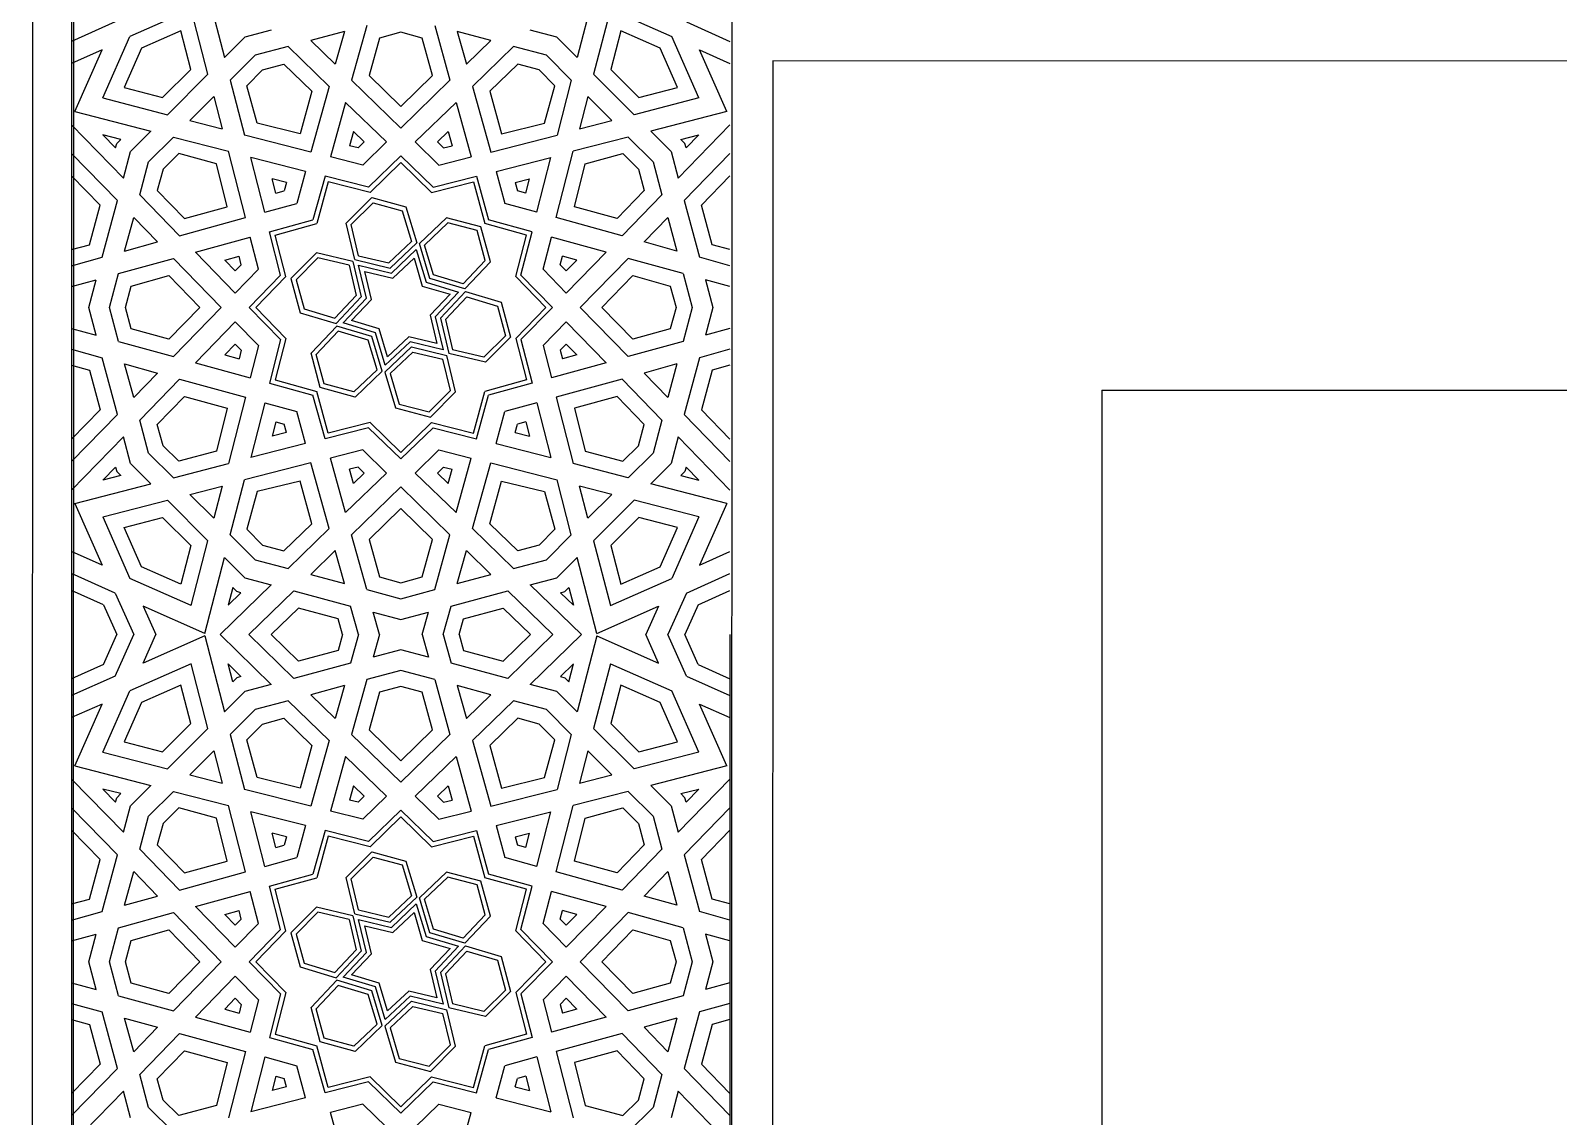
# Model space of a CAD drawing. Header units: inches. Extents: x 13054 to 48691, y 5623 to 20391.
# Drawn here: x 48358.98 to 48377.55, y 18867.21 to 18880.41 of the extents above; entities that cross this region are included whole.
import ezdxf

# ---------------------------------------------------------------- set-up
doc = ezdxf.new("R2010")
doc.units = ezdxf.units.IN
doc.header["$MEASUREMENT"] = 0

msp = doc.modelspace()

# ---------------------------------------------------------------- linework, layer by layer
at = {"transparency": 33554483}
for p, q in [((48359.01, 18889.046), (48358.984, 18793.533)), ((48359.51, 18888.546), (48359.484, 18793.533)), ((48361.102, 18881.008), (48361.341, 18880.084)), ((48365.867, 18881.008), (48365.627, 18880.084)), ((48360.938, 18880.669), (48360.191, 18880.34)), ((48361.141, 18879.884), (48360.938, 18880.669)), ((48366.031, 18880.669), (48365.828, 18879.884)), ((48366.031, 18880.669), (48366.778, 18880.34)), ((48360.013, 18880.517), (48359.484, 18880.281)), ((48360.811, 18880.408), (48360.333, 18880.198)), ((48360.932, 18879.941), (48360.811, 18880.408)), ((48361.91, 18880.417), (48361.588, 18880.331)), ((48362.798, 18880.402), (48362.389, 18880.293)), ((48362.798, 18880.402), (48362.688, 18880.002)), ((48363.072, 18880.476), (48362.887, 18879.808)), ((48363.484, 18880.392), (48363.224, 18880.322)), ((48363.745, 18880.322), (48363.484, 18880.392)), ((48363.897, 18880.476), (48364.082, 18879.808)), ((48364.58, 18880.293), (48364.171, 18880.402)), ((48364.171, 18880.402), (48364.281, 18880.002)), ((48365.381, 18880.331), (48365.058, 18880.417)), ((48366.157, 18880.408), (48366.036, 18879.941)), ((48366.636, 18880.198), (48366.157, 18880.408)), ((48366.956, 18880.517), (48367.484, 18880.281)), ((48359.862, 18879.593), (48360.191, 18880.34)), ((48360.333, 18880.198), (48360.123, 18879.719)), ((48361.588, 18880.331), (48361.341, 18880.084)), ((48362.114, 18880.219), (48361.714, 18880.112)), ((48362.114, 18880.219), (48362.613, 18879.734)), ((48362.389, 18880.293), (48362.688, 18880.002)), ((48363.224, 18880.322), (48363.098, 18879.866)), ((48363.871, 18879.866), (48363.745, 18880.322)), ((48364.58, 18880.293), (48364.281, 18880.002)), ((48364.855, 18880.219), (48364.356, 18879.734)), ((48365.254, 18880.112), (48364.855, 18880.219)), ((48365.627, 18880.084), (48365.381, 18880.331)), ((48366.846, 18879.719), (48366.636, 18880.198)), ((48367.107, 18879.593), (48366.778, 18880.34)), ((48359.853, 18880.178), (48359.484, 18880.014)), ((48359.523, 18879.428), (48359.853, 18880.178)), ((48361.714, 18880.112), (48361.412, 18879.81)), ((48361.803, 18879.934), (48362.063, 18880.006)), ((48362.063, 18880.006), (48362.403, 18879.677)), ((48364.906, 18880.006), (48364.566, 18879.677)), ((48365.166, 18879.934), (48364.906, 18880.006)), ((48365.556, 18879.81), (48365.254, 18880.112)), ((48367.116, 18880.178), (48367.484, 18880.014)), ((48367.446, 18879.428), (48367.116, 18880.178)), ((48360.59, 18879.598), (48360.932, 18879.941)), ((48360.647, 18879.389), (48361.141, 18879.884)), ((48361.614, 18879.742), (48361.803, 18879.934)), ((48363.098, 18879.866), (48363.484, 18879.49)), ((48363.484, 18879.49), (48363.871, 18879.866)), ((48365.355, 18879.742), (48365.166, 18879.934)), ((48366.322, 18879.389), (48365.828, 18879.884)), ((48366.036, 18879.941), (48366.379, 18879.598)), ((48360.123, 18879.719), (48360.59, 18879.598)), ((48361.412, 18879.81), (48361.586, 18879.14)), ((48361.737, 18879.285), (48361.614, 18879.742)), ((48362.403, 18879.677), (48362.26, 18879.157)), ((48362.613, 18879.734), (48362.392, 18878.936)), ((48362.887, 18879.808), (48363.484, 18879.228)), ((48364.082, 18879.808), (48363.484, 18879.228)), ((48364.356, 18879.734), (48364.577, 18878.936)), ((48364.566, 18879.677), (48364.708, 18879.157)), ((48365.232, 18879.285), (48365.355, 18879.742)), ((48365.556, 18879.81), (48365.383, 18879.14)), ((48366.379, 18879.598), (48366.846, 18879.719)), ((48359.862, 18879.593), (48360.647, 18879.389)), ((48360.921, 18879.318), (48361.212, 18879.61)), ((48361.212, 18879.61), (48361.314, 18879.217)), ((48362.813, 18879.54), (48362.629, 18878.876)), ((48362.813, 18879.54), (48363.309, 18879.058)), ((48364.156, 18879.54), (48363.66, 18879.058)), ((48364.156, 18879.54), (48364.34, 18878.876)), ((48365.757, 18879.61), (48365.655, 18879.217)), ((48366.048, 18879.318), (48365.757, 18879.61)), ((48367.107, 18879.593), (48366.322, 18879.389)), ((48359.484, 18879.267), (48360.113, 18878.62)), ((48359.523, 18879.428), (48360.446, 18879.189)), ((48360.921, 18879.318), (48361.314, 18879.217)), ((48362.26, 18879.157), (48361.737, 18879.285)), ((48364.708, 18879.157), (48365.232, 18879.285)), ((48365.655, 18879.217), (48366.048, 18879.318)), ((48367.446, 18879.428), (48366.523, 18879.189)), ((48367.484, 18879.267), (48366.856, 18878.62)), ((48360.081, 18879.09), (48359.864, 18879.146)), ((48359.864, 18879.146), (48360.018, 18878.988)), ((48360.031, 18879.04), (48360.081, 18879.09)), ((48360.2, 18878.943), (48360.446, 18879.189)), ((48360.419, 18878.816), (48360.721, 18879.118)), ((48360.721, 18879.118), (48361.391, 18878.945)), ((48362.392, 18878.936), (48361.586, 18879.14)), ((48362.909, 18879.185), (48362.861, 18879.011)), ((48362.909, 18879.185), (48363.04, 18879.058)), ((48364.06, 18879.185), (48363.929, 18879.058)), ((48364.06, 18879.185), (48364.108, 18879.011)), ((48364.577, 18878.936), (48365.383, 18879.14)), ((48366.248, 18879.118), (48365.578, 18878.945)), ((48366.248, 18879.118), (48366.55, 18878.816)), ((48366.523, 18879.189), (48366.769, 18878.943)), ((48366.888, 18879.09), (48367.105, 18879.146)), ((48366.937, 18879.04), (48366.888, 18879.09)), ((48367.105, 18879.146), (48366.951, 18878.988)), ((48359.484, 18878.917), (48360.04, 18878.345)), ((48360.018, 18878.988), (48360.031, 18879.04)), ((48360.113, 18878.62), (48360.2, 18878.943)), ((48360.788, 18878.916), (48360.596, 18878.727)), ((48361.246, 18878.794), (48360.788, 18878.916)), ((48361.595, 18878.138), (48361.391, 18878.945)), ((48362.965, 18878.985), (48362.861, 18879.011)), ((48363.04, 18879.058), (48362.965, 18878.985)), ((48363.309, 18879.058), (48363.021, 18878.777)), ((48363.484, 18878.888), (48363.093, 18878.507)), ((48363.484, 18878.888), (48363.876, 18878.507)), ((48363.66, 18879.058), (48363.948, 18878.777)), ((48363.929, 18879.058), (48364.004, 18878.985)), ((48364.004, 18878.985), (48364.108, 18879.011)), ((48365.374, 18878.138), (48365.578, 18878.945)), ((48365.723, 18878.794), (48366.181, 18878.916)), ((48366.181, 18878.916), (48366.373, 18878.727)), ((48366.769, 18878.943), (48366.856, 18878.62)), ((48367.484, 18878.917), (48366.929, 18878.345)), ((48366.951, 18878.988), (48366.937, 18879.04)), ((48360.311, 18878.416), (48360.419, 18878.816)), ((48360.596, 18878.727), (48360.525, 18878.468)), ((48361.374, 18878.27), (48361.246, 18878.794)), ((48361.83, 18878.204), (48361.662, 18878.869)), ((48362.327, 18878.701), (48361.662, 18878.869)), ((48362.327, 18878.701), (48362.219, 18878.311)), ((48363.021, 18878.777), (48362.629, 18878.876)), ((48363.484, 18878.809), (48363.11, 18878.445)), ((48363.484, 18878.809), (48363.859, 18878.445)), ((48363.948, 18878.777), (48364.34, 18878.876)), ((48364.642, 18878.701), (48365.307, 18878.869)), ((48364.642, 18878.701), (48364.75, 18878.311)), ((48365.139, 18878.204), (48365.307, 18878.869)), ((48365.595, 18878.27), (48365.723, 18878.794)), ((48366.373, 18878.727), (48366.444, 18878.468)), ((48366.55, 18878.816), (48366.657, 18878.416)), ((48359.831, 18878.291), (48359.484, 18878.647)), ((48361.965, 18878.436), (48361.921, 18878.61)), ((48362.095, 18878.566), (48361.921, 18878.61)), ((48362.095, 18878.566), (48362.067, 18878.464)), ((48362.564, 18878.641), (48362.417, 18878.113)), ((48362.603, 18878.573), (48362.463, 18878.067)), ((48363.093, 18878.507), (48362.564, 18878.641)), ((48363.11, 18878.445), (48362.603, 18878.573)), ((48363.859, 18878.445), (48364.366, 18878.573)), ((48363.876, 18878.507), (48364.405, 18878.641)), ((48364.366, 18878.573), (48364.506, 18878.067)), ((48364.405, 18878.641), (48364.551, 18878.113)), ((48364.874, 18878.566), (48365.048, 18878.61)), ((48364.874, 18878.566), (48364.902, 18878.464)), ((48365.004, 18878.436), (48365.048, 18878.61)), ((48367.138, 18878.291), (48367.484, 18878.647)), ((48359.855, 18877.657), (48360.04, 18878.345)), ((48360.311, 18878.416), (48360.796, 18877.917)), ((48360.525, 18878.468), (48360.854, 18878.127)), ((48361.965, 18878.436), (48362.067, 18878.464)), ((48362.819, 18878.072), (48363.131, 18878.382)), ((48363.131, 18878.382), (48363.547, 18878.269)), ((48365.004, 18878.436), (48364.902, 18878.464)), ((48366.444, 18878.468), (48366.115, 18878.127)), ((48366.657, 18878.416), (48366.173, 18877.917)), ((48366.929, 18878.345), (48367.114, 18877.657)), ((48359.702, 18877.809), (48359.831, 18878.291)), ((48360.128, 18877.732), (48360.238, 18878.142)), ((48360.238, 18878.142), (48360.528, 18877.843)), ((48360.854, 18878.127), (48361.374, 18878.27)), ((48361.83, 18878.204), (48362.219, 18878.311)), ((48362.881, 18878.054), (48363.147, 18878.319)), ((48363.147, 18878.319), (48363.502, 18878.223)), ((48363.502, 18878.223), (48363.614, 18877.848)), ((48363.547, 18878.269), (48363.678, 18877.831)), ((48365.139, 18878.204), (48364.75, 18878.311)), ((48366.115, 18878.127), (48365.595, 18878.27)), ((48366.731, 18878.142), (48366.441, 18877.843)), ((48366.731, 18878.142), (48366.841, 18877.732)), ((48367.267, 18877.809), (48367.138, 18878.291)), ((48360.796, 18877.917), (48361.595, 18878.138)), ((48361.89, 18877.967), (48362.417, 18878.113)), ((48362.023, 18877.438), (48361.89, 18877.967)), ((48361.958, 18877.927), (48362.463, 18878.067)), ((48362.925, 18877.629), (48362.819, 18878.072)), ((48362.972, 18877.676), (48362.881, 18878.054)), ((48364.041, 18878.136), (48363.71, 18877.822)), ((48364.057, 18878.074), (48363.773, 18877.805)), ((48364.458, 18878.026), (48364.041, 18878.136)), ((48364.413, 18877.98), (48364.057, 18878.074)), ((48364.511, 18877.618), (48364.413, 18877.98)), ((48364.573, 18877.602), (48364.458, 18878.026)), ((48365.011, 18877.927), (48364.506, 18878.067)), ((48365.079, 18877.967), (48364.551, 18878.113)), ((48364.945, 18877.438), (48365.079, 18877.967)), ((48366.173, 18877.917), (48365.374, 18878.138)), ((48359.484, 18877.749), (48359.702, 18877.809)), ((48360.128, 18877.732), (48360.528, 18877.843)), ((48360.99, 18877.718), (48361.654, 18877.902)), ((48361.753, 18877.51), (48361.654, 18877.902)), ((48362.086, 18877.421), (48361.958, 18877.927)), ((48363.339, 18877.588), (48363.614, 18877.848)), ((48363.356, 18877.526), (48363.678, 18877.831)), ((48363.836, 18877.398), (48363.71, 18877.822)), ((48363.881, 18877.443), (48363.773, 18877.805)), ((48364.883, 18877.421), (48365.011, 18877.927)), ((48365.216, 18877.51), (48365.315, 18877.902)), ((48365.979, 18877.718), (48365.315, 18877.902)), ((48366.841, 18877.732), (48366.441, 18877.843)), ((48367.484, 18877.749), (48367.267, 18877.809)), ((48359.484, 18877.554), (48359.855, 18877.657)), ((48360.055, 18877.459), (48360.722, 18877.643)), ((48360.722, 18877.643), (48361.303, 18877.046)), ((48360.99, 18877.718), (48361.473, 18877.221)), ((48361.346, 18877.621), (48361.519, 18877.669)), ((48361.346, 18877.621), (48361.473, 18877.491)), ((48361.546, 18877.566), (48361.519, 18877.669)), ((48362.459, 18877.711), (48362.149, 18877.4)), ((48362.476, 18877.649), (48362.212, 18877.383)), ((48362.901, 18877.606), (48362.459, 18877.711)), ((48362.855, 18877.559), (48362.476, 18877.649)), ((48362.901, 18877.606), (48363.004, 18877.175)), ((48362.925, 18877.629), (48363.356, 18877.526)), ((48362.972, 18877.676), (48363.339, 18877.588)), ((48363.372, 18877.464), (48363.673, 18877.749)), ((48363.389, 18877.403), (48363.645, 18877.645)), ((48363.645, 18877.645), (48363.745, 18877.307)), ((48363.673, 18877.749), (48363.791, 18877.352)), ((48364.244, 18877.335), (48364.511, 18877.618)), ((48364.261, 18877.271), (48364.573, 18877.602)), ((48365.423, 18877.566), (48365.45, 18877.669)), ((48365.623, 18877.621), (48365.45, 18877.669)), ((48365.979, 18877.718), (48365.496, 18877.221)), ((48365.623, 18877.621), (48365.496, 18877.491)), ((48366.247, 18877.643), (48365.666, 18877.046)), ((48366.914, 18877.459), (48366.247, 18877.643)), ((48367.484, 18877.554), (48367.114, 18877.657)), ((48359.944, 18877.046), (48360.055, 18877.459)), ((48360.208, 18877.306), (48360.665, 18877.433)), ((48360.665, 18877.433), (48361.041, 18877.046)), ((48361.473, 18877.491), (48361.546, 18877.566)), ((48361.473, 18877.221), (48361.753, 18877.51)), ((48361.643, 18877.046), (48362.023, 18877.438)), ((48361.722, 18877.046), (48362.086, 18877.421)), ((48362.149, 18877.4), (48362.262, 18876.983)), ((48362.855, 18877.559), (48362.942, 18877.191)), ((48362.97, 18877.56), (48363.372, 18877.464)), ((48363.066, 18877.158), (48362.97, 18877.56)), ((48363.046, 18877.484), (48363.389, 18877.403)), ((48363.128, 18877.142), (48363.046, 18877.484)), ((48364.244, 18877.335), (48363.881, 18877.443)), ((48365.247, 18877.046), (48364.883, 18877.421)), ((48365.326, 18877.046), (48364.945, 18877.438)), ((48365.496, 18877.221), (48365.216, 18877.51)), ((48365.496, 18877.491), (48365.423, 18877.566)), ((48365.928, 18877.046), (48366.304, 18877.433)), ((48366.304, 18877.433), (48366.76, 18877.306)), ((48366.914, 18877.459), (48367.025, 18877.046)), ((48359.484, 18877.301), (48359.782, 18877.383)), ((48359.692, 18877.046), (48359.782, 18877.383)), ((48360.139, 18877.046), (48360.208, 18877.306)), ((48362.212, 18877.383), (48362.308, 18877.028)), ((48363.745, 18877.307), (48364.083, 18877.207)), ((48363.791, 18877.352), (48364.187, 18877.234)), ((48364.261, 18877.271), (48363.836, 18877.398)), ((48364.187, 18877.234), (48363.903, 18876.934)), ((48364.269, 18877.239), (48363.965, 18876.917)), ((48364.269, 18877.239), (48364.705, 18877.109)), ((48366.76, 18877.306), (48366.83, 18877.046)), ((48367.187, 18877.383), (48367.277, 18877.046)), ((48367.484, 18877.301), (48367.187, 18877.383)), ((48359.782, 18876.709), (48359.692, 18877.046)), ((48360.055, 18876.634), (48359.944, 18877.046)), ((48360.208, 18876.786), (48360.139, 18877.046)), ((48361.041, 18877.046), (48360.665, 18876.66)), ((48360.722, 18876.449), (48361.303, 18877.046)), ((48361.643, 18877.046), (48362.023, 18876.655)), ((48361.722, 18877.046), (48362.086, 18876.671)), ((48362.308, 18877.028), (48362.683, 18876.917)), ((48362.942, 18877.191), (48362.683, 18876.917)), ((48363.004, 18877.175), (48362.7, 18876.853)), ((48362.782, 18876.858), (48363.066, 18877.158)), ((48362.886, 18876.886), (48363.128, 18877.142)), ((48364.083, 18877.207), (48363.841, 18876.951)), ((48364.286, 18877.175), (48364.027, 18876.901)), ((48364.286, 18877.175), (48364.659, 18877.064)), ((48364.659, 18877.064), (48364.755, 18876.702)), ((48364.705, 18877.109), (48364.818, 18876.685)), ((48365.247, 18877.046), (48364.883, 18876.671)), ((48365.326, 18877.046), (48364.945, 18876.655)), ((48366.247, 18876.449), (48365.666, 18877.046)), ((48366.304, 18876.66), (48365.928, 18877.046)), ((48366.83, 18877.046), (48366.76, 18876.786)), ((48367.025, 18877.046), (48366.914, 18876.634)), ((48367.277, 18877.046), (48367.187, 18876.709)), ((48360.99, 18876.375), (48361.473, 18876.871)), ((48361.473, 18876.871), (48361.753, 18876.582)), ((48362.262, 18876.983), (48362.7, 18876.853)), ((48363.178, 18876.74), (48362.782, 18876.858)), ((48363.223, 18876.785), (48362.886, 18876.886)), ((48363.841, 18876.951), (48363.923, 18876.608)), ((48363.903, 18876.934), (48363.999, 18876.532)), ((48363.965, 18876.917), (48364.067, 18876.486)), ((48364.027, 18876.901), (48364.114, 18876.533)), ((48365.496, 18876.871), (48365.216, 18876.582)), ((48365.979, 18876.375), (48365.496, 18876.871)), ((48359.484, 18876.792), (48359.782, 18876.709)), ((48360.665, 18876.66), (48360.208, 18876.786)), ((48362.086, 18876.671), (48361.958, 18876.165)), ((48362.394, 18876.489), (48362.708, 18876.821)), ((48362.457, 18876.473), (48362.725, 18876.757)), ((48363.133, 18876.695), (48362.708, 18876.821)), ((48363.088, 18876.649), (48362.725, 18876.757)), ((48363.259, 18876.27), (48363.133, 18876.695)), ((48363.296, 18876.344), (48363.178, 18876.74)), ((48363.324, 18876.447), (48363.223, 18876.785)), ((48363.58, 18876.69), (48363.324, 18876.447)), ((48363.923, 18876.608), (48363.58, 18876.69)), ((48364.755, 18876.702), (48364.494, 18876.443)), ((48364.818, 18876.685), (48364.512, 18876.38)), ((48364.883, 18876.671), (48365.011, 18876.165)), ((48366.76, 18876.786), (48366.304, 18876.66)), ((48367.484, 18876.792), (48367.187, 18876.709)), ((48359.484, 18876.538), (48359.855, 18876.436)), ((48360.055, 18876.634), (48360.722, 18876.449)), ((48361.346, 18876.471), (48361.473, 18876.602)), ((48361.346, 18876.471), (48361.519, 18876.423)), ((48361.473, 18876.602), (48361.546, 18876.527)), ((48361.546, 18876.527), (48361.519, 18876.423)), ((48361.753, 18876.582), (48361.654, 18876.191)), ((48362.023, 18876.655), (48361.89, 18876.125)), ((48362.505, 18876.072), (48362.394, 18876.489)), ((48362.551, 18876.118), (48362.457, 18876.473)), ((48363.195, 18876.287), (48363.088, 18876.649)), ((48363.291, 18876.261), (48363.613, 18876.566)), ((48363.597, 18876.628), (48363.296, 18876.344)), ((48363.355, 18876.244), (48363.63, 18876.504)), ((48363.999, 18876.532), (48363.597, 18876.628)), ((48363.613, 18876.566), (48364.044, 18876.463)), ((48363.63, 18876.504), (48363.997, 18876.416)), ((48364.512, 18876.38), (48364.067, 18876.486)), ((48364.494, 18876.443), (48364.114, 18876.533)), ((48364.945, 18876.655), (48365.079, 18876.125)), ((48365.216, 18876.582), (48365.315, 18876.191)), ((48365.496, 18876.602), (48365.423, 18876.527)), ((48365.423, 18876.527), (48365.45, 18876.423)), ((48365.623, 18876.471), (48365.45, 18876.423)), ((48365.623, 18876.471), (48365.496, 18876.602)), ((48366.914, 18876.634), (48366.247, 18876.449)), ((48367.484, 18876.538), (48367.114, 18876.436)), ((48359.484, 18876.344), (48359.702, 18876.283)), ((48360.04, 18875.747), (48359.855, 18876.436)), ((48360.238, 18875.951), (48360.128, 18876.36)), ((48360.128, 18876.36), (48360.528, 18876.249)), ((48360.99, 18876.375), (48361.654, 18876.191)), ((48363.195, 18876.287), (48362.913, 18876.02)), ((48364.088, 18876.036), (48363.997, 18876.416)), ((48364.15, 18876.019), (48364.044, 18876.463)), ((48365.979, 18876.375), (48365.315, 18876.191)), ((48366.841, 18876.36), (48366.441, 18876.249)), ((48366.841, 18876.36), (48366.731, 18875.951)), ((48367.114, 18876.436), (48366.929, 18875.747)), ((48367.484, 18876.344), (48367.267, 18876.283)), ((48359.702, 18876.283), (48359.831, 18875.801)), ((48360.238, 18875.951), (48360.528, 18876.249)), ((48360.311, 18875.676), (48360.796, 18876.175)), ((48360.796, 18876.175), (48361.595, 18875.954)), ((48361.89, 18876.125), (48362.417, 18875.979)), ((48361.958, 18876.165), (48362.463, 18876.025)), ((48362.913, 18876.02), (48362.551, 18876.118)), ((48363.259, 18876.27), (48362.929, 18875.957)), ((48363.291, 18876.261), (48363.421, 18875.825)), ((48363.355, 18876.244), (48363.466, 18875.872)), ((48365.011, 18876.165), (48364.506, 18876.025)), ((48365.079, 18876.125), (48364.551, 18875.979)), ((48366.173, 18876.175), (48365.374, 18875.954)), ((48366.657, 18875.676), (48366.173, 18876.175)), ((48366.731, 18875.951), (48366.441, 18876.249)), ((48367.267, 18876.283), (48367.138, 18875.801)), ((48360.525, 18875.625), (48360.854, 18875.965)), ((48360.854, 18875.965), (48361.374, 18875.822)), ((48361.595, 18875.954), (48361.391, 18875.148)), ((48362.564, 18875.451), (48362.417, 18875.979)), ((48362.603, 18875.519), (48362.463, 18876.025)), ((48362.929, 18875.957), (48362.505, 18876.072)), ((48363.829, 18875.776), (48364.088, 18876.036)), ((48363.846, 18875.713), (48364.15, 18876.019)), ((48364.366, 18875.519), (48364.506, 18876.025)), ((48364.405, 18875.451), (48364.551, 18875.979)), ((48365.374, 18875.954), (48365.578, 18875.148)), ((48366.115, 18875.965), (48365.595, 18875.822)), ((48366.444, 18875.625), (48366.115, 18875.965)), ((48372.006, 18876.043), (48371.984, 18793.53)), ((48372.006, 18876.043), (48441.946, 18876.024)), ((48359.831, 18875.801), (48359.484, 18875.445)), ((48359.484, 18875.175), (48360.04, 18875.747)), ((48361.374, 18875.822), (48361.246, 18875.298)), ((48361.83, 18875.889), (48361.662, 18875.223)), ((48361.83, 18875.889), (48362.219, 18875.781)), ((48362.327, 18875.392), (48362.219, 18875.781)), ((48363.421, 18875.825), (48363.846, 18875.713)), ((48363.466, 18875.872), (48363.829, 18875.776)), ((48364.642, 18875.392), (48364.75, 18875.781)), ((48365.139, 18875.889), (48364.75, 18875.781)), ((48365.139, 18875.889), (48365.307, 18875.223)), ((48365.595, 18875.822), (48365.723, 18875.298)), ((48367.484, 18875.175), (48366.929, 18875.747)), ((48367.138, 18875.801), (48367.484, 18875.445)), ((48360.419, 18875.276), (48360.311, 18875.676)), ((48360.596, 18875.365), (48360.525, 18875.625)), ((48361.965, 18875.656), (48361.921, 18875.483)), ((48361.965, 18875.656), (48362.067, 18875.628)), ((48362.095, 18875.527), (48362.067, 18875.628)), ((48363.093, 18875.585), (48362.564, 18875.451)), ((48363.11, 18875.647), (48362.603, 18875.519)), ((48363.484, 18875.205), (48363.093, 18875.585)), ((48363.484, 18875.283), (48363.11, 18875.647)), ((48363.484, 18875.283), (48363.859, 18875.647)), ((48363.484, 18875.205), (48363.876, 18875.585)), ((48363.859, 18875.647), (48364.366, 18875.519)), ((48363.876, 18875.585), (48364.405, 18875.451)), ((48364.874, 18875.527), (48364.902, 18875.628)), ((48365.004, 18875.656), (48364.902, 18875.628)), ((48365.004, 18875.656), (48365.048, 18875.483)), ((48366.373, 18875.365), (48366.444, 18875.625)), ((48366.657, 18875.676), (48366.55, 18875.276)), ((48359.484, 18874.825), (48360.113, 18875.472)), ((48360.2, 18875.15), (48360.113, 18875.472)), ((48360.788, 18875.176), (48360.596, 18875.365)), ((48362.327, 18875.392), (48361.662, 18875.223)), ((48362.095, 18875.527), (48361.921, 18875.483)), ((48364.642, 18875.392), (48365.307, 18875.223)), ((48364.874, 18875.527), (48365.048, 18875.483)), ((48366.181, 18875.176), (48366.373, 18875.365)), ((48366.856, 18875.472), (48366.769, 18875.15)), ((48367.484, 18874.825), (48366.856, 18875.472)), ((48360.721, 18874.974), (48360.419, 18875.276)), ((48361.246, 18875.298), (48360.788, 18875.176)), ((48363.021, 18875.315), (48362.629, 18875.216)), ((48362.813, 18874.552), (48362.629, 18875.216)), ((48363.309, 18875.034), (48363.021, 18875.315)), ((48363.66, 18875.034), (48363.948, 18875.315)), ((48363.948, 18875.315), (48364.34, 18875.216)), ((48364.156, 18874.552), (48364.34, 18875.216)), ((48365.723, 18875.298), (48366.181, 18875.176)), ((48366.55, 18875.276), (48366.248, 18874.974)), ((48359.864, 18874.946), (48360.018, 18875.104)), ((48360.081, 18875.003), (48359.864, 18874.946)), ((48360.018, 18875.104), (48360.031, 18875.053)), ((48360.031, 18875.053), (48360.081, 18875.003)), ((48360.446, 18874.903), (48360.2, 18875.15)), ((48360.721, 18874.974), (48361.391, 18875.148)), ((48362.392, 18875.156), (48361.586, 18874.952)), ((48362.613, 18874.358), (48362.392, 18875.156)), ((48362.813, 18874.552), (48363.309, 18875.034)), ((48362.965, 18875.107), (48362.861, 18875.081)), ((48362.909, 18874.907), (48362.861, 18875.081)), ((48362.909, 18874.907), (48363.04, 18875.034)), ((48363.04, 18875.034), (48362.965, 18875.107)), ((48364.156, 18874.552), (48363.66, 18875.034)), ((48363.929, 18875.034), (48364.004, 18875.107)), ((48364.06, 18874.907), (48363.929, 18875.034)), ((48364.004, 18875.107), (48364.108, 18875.081)), ((48364.06, 18874.907), (48364.108, 18875.081)), ((48364.356, 18874.358), (48364.577, 18875.156)), ((48364.577, 18875.156), (48365.383, 18874.952)), ((48366.248, 18874.974), (48365.578, 18875.148)), ((48366.769, 18875.15), (48366.523, 18874.903)), ((48366.937, 18875.053), (48366.888, 18875.003)), ((48366.888, 18875.003), (48367.105, 18874.946)), ((48366.951, 18875.104), (48366.937, 18875.053)), ((48367.105, 18874.946), (48366.951, 18875.104)), ((48359.523, 18874.664), (48360.446, 18874.903)), ((48360.921, 18874.774), (48361.314, 18874.876)), ((48361.314, 18874.876), (48361.212, 18874.483)), ((48361.412, 18874.282), (48361.586, 18874.952)), ((48361.737, 18874.808), (48361.614, 18874.35)), ((48362.26, 18874.936), (48361.737, 18874.808)), ((48362.403, 18874.416), (48362.26, 18874.936)), ((48362.887, 18874.284), (48363.484, 18874.864)), ((48364.082, 18874.284), (48363.484, 18874.864)), ((48364.566, 18874.416), (48364.708, 18874.936)), ((48364.708, 18874.936), (48365.232, 18874.808)), ((48365.232, 18874.808), (48365.355, 18874.35)), ((48365.556, 18874.282), (48365.383, 18874.952)), ((48365.757, 18874.483), (48365.655, 18874.876)), ((48366.048, 18874.774), (48365.655, 18874.876)), ((48367.446, 18874.664), (48366.523, 18874.903)), ((48359.523, 18874.664), (48359.853, 18873.914)), ((48359.862, 18874.5), (48360.647, 18874.703)), ((48361.141, 18874.208), (48360.647, 18874.703)), ((48361.212, 18874.483), (48360.921, 18874.774)), ((48366.048, 18874.774), (48365.757, 18874.483)), ((48366.322, 18874.703), (48365.828, 18874.208)), ((48367.107, 18874.5), (48366.322, 18874.703)), ((48367.446, 18874.664), (48367.116, 18873.914)), ((48359.862, 18874.5), (48360.191, 18873.752)), ((48360.123, 18874.373), (48360.59, 18874.494)), ((48360.59, 18874.494), (48360.932, 18874.151)), ((48363.484, 18874.602), (48363.098, 18874.227)), ((48363.871, 18874.227), (48363.484, 18874.602)), ((48366.379, 18874.494), (48366.036, 18874.151)), ((48366.846, 18874.373), (48366.379, 18874.494)), ((48367.107, 18874.5), (48366.778, 18873.752)), ((48360.333, 18873.895), (48360.123, 18874.373)), ((48361.412, 18874.282), (48361.714, 18873.98)), ((48361.614, 18874.35), (48361.803, 18874.158)), ((48362.063, 18874.086), (48362.403, 18874.416)), ((48362.114, 18873.873), (48362.613, 18874.358)), ((48363.072, 18873.617), (48362.887, 18874.284)), ((48363.897, 18873.617), (48364.082, 18874.284)), ((48364.855, 18873.873), (48364.356, 18874.358)), ((48364.906, 18874.086), (48364.566, 18874.416)), ((48365.355, 18874.35), (48365.166, 18874.158)), ((48365.254, 18873.98), (48365.556, 18874.282)), ((48366.636, 18873.895), (48366.846, 18874.373)), ((48359.853, 18873.914), (48359.484, 18874.078)), ((48360.932, 18874.151), (48360.811, 18873.684)), ((48360.938, 18873.423), (48361.141, 18874.208)), ((48361.803, 18874.158), (48362.063, 18874.086)), ((48362.389, 18873.8), (48362.688, 18874.09)), ((48362.798, 18873.69), (48362.688, 18874.09)), ((48363.098, 18874.227), (48363.224, 18873.77)), ((48363.745, 18873.77), (48363.871, 18874.227)), ((48364.171, 18873.69), (48364.281, 18874.09)), ((48364.58, 18873.8), (48364.281, 18874.09)), ((48365.166, 18874.158), (48364.906, 18874.086)), ((48365.828, 18874.208), (48366.031, 18873.423)), ((48366.036, 18874.151), (48366.157, 18873.684)), ((48367.116, 18873.914), (48367.484, 18874.078)), ((48360.811, 18873.684), (48360.333, 18873.895)), ((48361.102, 18873.084), (48361.341, 18874.008)), ((48361.341, 18874.008), (48361.588, 18873.761)), ((48361.714, 18873.98), (48362.114, 18873.873)), ((48364.855, 18873.873), (48365.254, 18873.98)), ((48365.381, 18873.761), (48365.627, 18874.008)), ((48365.867, 18873.084), (48365.627, 18874.008)), ((48366.157, 18873.684), (48366.636, 18873.895)), ((48360.013, 18873.575), (48359.484, 18873.811)), ((48360.938, 18873.423), (48360.191, 18873.752)), ((48361.588, 18873.761), (48361.91, 18873.675)), ((48362.389, 18873.8), (48362.798, 18873.69)), ((48363.224, 18873.77), (48363.484, 18873.7)), ((48363.484, 18873.7), (48363.745, 18873.77)), ((48364.171, 18873.69), (48364.58, 18873.8)), ((48365.058, 18873.675), (48365.381, 18873.761)), ((48366.031, 18873.423), (48366.778, 18873.752)), ((48366.956, 18873.575), (48367.484, 18873.811)), ((48359.499, 18873.599), (48359.484, 18873.605)), ((48359.871, 18873.433), (48359.484, 18873.605)), ((48360.013, 18873.575), (48360.239, 18873.069)), ((48361.287, 18873.069), (48361.91, 18873.675)), ((48361.441, 18873.643), (48361.385, 18873.426)), ((48361.385, 18873.426), (48361.542, 18873.579)), ((48361.491, 18873.593), (48361.441, 18873.643)), ((48361.542, 18873.579), (48361.491, 18873.593)), ((48361.637, 18873.069), (48362.185, 18873.601)), ((48362.185, 18873.601), (48362.874, 18873.417)), ((48363.072, 18873.617), (48363.484, 18873.506)), ((48363.484, 18873.506), (48363.897, 18873.617)), ((48364.095, 18873.417), (48364.784, 18873.601)), ((48365.331, 18873.069), (48364.784, 18873.601)), ((48365.682, 18873.069), (48365.058, 18873.675)), ((48365.426, 18873.579), (48365.478, 18873.593)), ((48365.584, 18873.426), (48365.426, 18873.579)), ((48365.478, 18873.593), (48365.528, 18873.643)), ((48365.528, 18873.643), (48365.584, 18873.426)), ((48366.956, 18873.575), (48366.73, 18873.069)), ((48367.098, 18873.433), (48367.484, 18873.605)), ((48359.871, 18873.433), (48360.033, 18873.069)), ((48360.352, 18873.414), (48360.506, 18873.069)), ((48361.102, 18873.084), (48360.352, 18873.414)), ((48362.239, 18873.392), (48361.907, 18873.069)), ((48362.722, 18873.263), (48362.239, 18873.392)), ((48362.97, 18873.069), (48362.874, 18873.417)), ((48363.148, 18873.344), (48363.484, 18873.253)), ((48363.224, 18873.069), (48363.148, 18873.344)), ((48363.484, 18873.253), (48363.821, 18873.344)), ((48363.745, 18873.069), (48363.821, 18873.344)), ((48363.999, 18873.069), (48364.095, 18873.417)), ((48364.247, 18873.263), (48364.729, 18873.392)), ((48364.729, 18873.392), (48365.062, 18873.069)), ((48365.867, 18873.084), (48366.617, 18873.414)), ((48366.617, 18873.414), (48366.463, 18873.069)), ((48367.098, 18873.433), (48366.936, 18873.069)), ((48362.775, 18873.069), (48362.722, 18873.263)), ((48364.193, 18873.069), (48364.247, 18873.263)), ((48359.871, 18872.706), (48360.033, 18873.069)), ((48360.013, 18872.564), (48360.239, 18873.069)), ((48360.033, 18873.07), (48360.033, 18873.069)), ((48360.238, 18873.07), (48360.239, 18873.069)), ((48360.352, 18872.724), (48360.506, 18873.069)), ((48361.102, 18873.054), (48360.352, 18872.724)), ((48360.506, 18873.07), (48360.506, 18873.069)), ((48361.102, 18873.054), (48361.341, 18872.131)), ((48361.287, 18873.069), (48361.288, 18873.07)), ((48361.287, 18873.069), (48361.91, 18872.464)), ((48361.637, 18873.069), (48361.638, 18873.07)), ((48361.637, 18873.069), (48362.185, 18872.537)), ((48361.908, 18873.07), (48361.907, 18873.069)), ((48362.239, 18872.746), (48361.907, 18873.069)), ((48362.775, 18873.069), (48362.722, 18872.875)), ((48362.97, 18873.069), (48362.874, 18872.722)), ((48362.97, 18873.069), (48362.97, 18873.07)), ((48363.224, 18873.069), (48363.148, 18872.795)), ((48363.224, 18873.069), (48363.223, 18873.07)), ((48363.745, 18873.069), (48363.746, 18873.07)), ((48363.745, 18873.069), (48363.821, 18872.795)), ((48363.999, 18873.069), (48363.999, 18873.07)), ((48363.999, 18873.069), (48364.095, 18872.722)), ((48364.193, 18873.069), (48364.247, 18872.875)), ((48364.729, 18872.746), (48365.062, 18873.069)), ((48365.331, 18873.069), (48364.784, 18872.537)), ((48365.682, 18873.069), (48365.058, 18872.464)), ((48365.061, 18873.07), (48365.062, 18873.069)), ((48365.331, 18873.069), (48365.33, 18873.07)), ((48365.867, 18873.054), (48365.627, 18872.131)), ((48365.682, 18873.069), (48365.681, 18873.07)), ((48365.867, 18873.054), (48366.617, 18872.724)), ((48366.463, 18873.07), (48366.463, 18873.069)), ((48366.617, 18872.724), (48366.463, 18873.069)), ((48366.73, 18873.07), (48366.73, 18873.069)), ((48366.956, 18872.564), (48366.73, 18873.069)), ((48366.936, 18873.07), (48366.936, 18873.069)), ((48367.098, 18872.706), (48366.936, 18873.069)), ((48367.484, 18873.069), (48367.484, 18865.116)), ((48367.484, 18873.069), (48367.484, 18865.116)), ((48362.722, 18872.875), (48362.239, 18872.746)), ((48363.484, 18872.885), (48363.148, 18872.795)), ((48363.821, 18872.795), (48363.484, 18872.885)), ((48364.247, 18872.875), (48364.729, 18872.746)), ((48359.871, 18872.706), (48359.484, 18872.533)), ((48360.938, 18872.715), (48360.191, 18872.386)), ((48361.141, 18871.93), (48360.938, 18872.715)), ((48361.441, 18872.496), (48361.385, 18872.713)), ((48361.385, 18872.713), (48361.542, 18872.559)), ((48362.874, 18872.722), (48362.185, 18872.537)), ((48363.484, 18872.633), (48363.072, 18872.522)), ((48363.897, 18872.522), (48363.484, 18872.633)), ((48364.784, 18872.537), (48364.095, 18872.722)), ((48365.584, 18872.713), (48365.426, 18872.559)), ((48365.528, 18872.496), (48365.584, 18872.713)), ((48366.031, 18872.715), (48365.828, 18871.93)), ((48366.031, 18872.715), (48366.778, 18872.386)), ((48367.098, 18872.706), (48367.484, 18872.533)), ((48360.013, 18872.564), (48359.484, 18872.328)), ((48359.862, 18871.639), (48360.191, 18872.386)), ((48360.811, 18872.454), (48360.333, 18872.244)), ((48360.932, 18871.987), (48360.811, 18872.454)), ((48361.491, 18872.546), (48361.441, 18872.496)), ((48361.542, 18872.559), (48361.491, 18872.546)), ((48361.91, 18872.464), (48361.588, 18872.377)), ((48362.798, 18872.449), (48362.389, 18872.339)), ((48362.798, 18872.449), (48362.688, 18872.049)), ((48363.072, 18872.522), (48362.887, 18871.855)), ((48363.484, 18872.438), (48363.224, 18872.368)), ((48363.745, 18872.368), (48363.484, 18872.438)), ((48363.897, 18872.522), (48364.082, 18871.855)), ((48364.58, 18872.339), (48364.171, 18872.449)), ((48364.171, 18872.449), (48364.281, 18872.049)), ((48365.381, 18872.377), (48365.058, 18872.464)), ((48365.426, 18872.559), (48365.478, 18872.546)), ((48365.478, 18872.546), (48365.528, 18872.496)), ((48366.157, 18872.454), (48366.036, 18871.987)), ((48366.636, 18872.244), (48366.157, 18872.454)), ((48367.107, 18871.639), (48366.778, 18872.386)), ((48366.956, 18872.564), (48367.484, 18872.328)), ((48359.853, 18872.225), (48359.484, 18872.06)), ((48359.523, 18871.475), (48359.853, 18872.225)), ((48360.333, 18872.244), (48360.123, 18871.765)), ((48361.588, 18872.377), (48361.341, 18872.131)), ((48362.114, 18872.265), (48361.714, 18872.158)), ((48362.114, 18872.265), (48362.613, 18871.781)), ((48362.389, 18872.339), (48362.688, 18872.049)), ((48363.224, 18872.368), (48363.098, 18871.912)), ((48363.871, 18871.912), (48363.745, 18872.368)), ((48364.58, 18872.339), (48364.281, 18872.049)), ((48364.855, 18872.265), (48364.356, 18871.781)), ((48365.254, 18872.158), (48364.855, 18872.265)), ((48365.627, 18872.131), (48365.381, 18872.377)), ((48366.846, 18871.765), (48366.636, 18872.244)), ((48367.116, 18872.225), (48367.484, 18872.06)), ((48367.446, 18871.475), (48367.116, 18872.225)), ((48361.714, 18872.158), (48361.412, 18871.856)), ((48361.803, 18871.981), (48362.063, 18872.052)), ((48362.063, 18872.052), (48362.403, 18871.723)), ((48364.906, 18872.052), (48364.566, 18871.723)), ((48365.166, 18871.981), (48364.906, 18872.052)), ((48365.556, 18871.856), (48365.254, 18872.158)), ((48360.59, 18871.644), (48360.932, 18871.987)), ((48360.647, 18871.436), (48361.141, 18871.93)), ((48361.412, 18871.856), (48361.586, 18871.186)), ((48361.614, 18871.789), (48361.803, 18871.981)), ((48362.887, 18871.855), (48363.484, 18871.274)), ((48363.098, 18871.912), (48363.484, 18871.536)), ((48363.484, 18871.536), (48363.871, 18871.912)), ((48364.082, 18871.855), (48363.484, 18871.274)), ((48365.355, 18871.789), (48365.166, 18871.981)), ((48365.556, 18871.856), (48365.383, 18871.186)), ((48366.322, 18871.436), (48365.828, 18871.93)), ((48366.036, 18871.987), (48366.379, 18871.644)), ((48360.123, 18871.765), (48360.59, 18871.644)), ((48360.921, 18871.365), (48361.212, 18871.656)), ((48361.212, 18871.656), (48361.314, 18871.263)), ((48361.737, 18871.331), (48361.614, 18871.789)), ((48362.403, 18871.723), (48362.26, 18871.203)), ((48362.613, 18871.781), (48362.392, 18870.982)), ((48364.356, 18871.781), (48364.577, 18870.982)), ((48364.566, 18871.723), (48364.708, 18871.203)), ((48365.232, 18871.331), (48365.355, 18871.789)), ((48365.757, 18871.656), (48365.655, 18871.263)), ((48366.048, 18871.365), (48365.757, 18871.656)), ((48366.379, 18871.644), (48366.846, 18871.765)), ((48359.523, 18871.475), (48360.446, 18871.235)), ((48359.862, 18871.639), (48360.647, 18871.436)), ((48362.813, 18871.587), (48362.629, 18870.923)), ((48362.813, 18871.587), (48363.309, 18871.104)), ((48364.156, 18871.587), (48363.66, 18871.104)), ((48364.156, 18871.587), (48364.34, 18870.923)), ((48367.107, 18871.639), (48366.322, 18871.436)), ((48367.446, 18871.475), (48366.523, 18871.235)), ((48359.484, 18871.314), (48360.113, 18870.666)), ((48360.921, 18871.365), (48361.314, 18871.263)), ((48362.26, 18871.203), (48361.737, 18871.331)), ((48364.708, 18871.203), (48365.232, 18871.331)), ((48365.655, 18871.263), (48366.048, 18871.365)), ((48367.484, 18871.314), (48366.856, 18870.666)), ((48360.081, 18871.136), (48359.864, 18871.192)), ((48359.864, 18871.192), (48360.018, 18871.034)), ((48360.018, 18871.034), (48360.031, 18871.086)), ((48360.031, 18871.086), (48360.081, 18871.136)), ((48360.2, 18870.989), (48360.446, 18871.235)), ((48360.419, 18870.863), (48360.721, 18871.164)), ((48360.721, 18871.164), (48361.391, 18870.991)), ((48362.392, 18870.982), (48361.586, 18871.186)), ((48362.909, 18871.231), (48362.861, 18871.058)), ((48362.909, 18871.231), (48363.04, 18871.104)), ((48363.04, 18871.104), (48362.965, 18871.031)), ((48363.309, 18871.104), (48363.021, 18870.824)), ((48363.66, 18871.104), (48363.948, 18870.824)), ((48364.06, 18871.231), (48363.929, 18871.104)), ((48363.929, 18871.104), (48364.004, 18871.031)), ((48364.06, 18871.231), (48364.108, 18871.058)), ((48364.577, 18870.982), (48365.383, 18871.186)), ((48366.248, 18871.164), (48365.578, 18870.991)), ((48366.248, 18871.164), (48366.55, 18870.863)), ((48366.523, 18871.235), (48366.769, 18870.989)), ((48366.888, 18871.136), (48367.105, 18871.192)), ((48366.937, 18871.086), (48366.888, 18871.136)), ((48366.951, 18871.034), (48366.937, 18871.086)), ((48367.105, 18871.192), (48366.951, 18871.034)), ((48359.484, 18870.963), (48360.04, 18870.392)), ((48360.113, 18870.666), (48360.2, 18870.989)), ((48360.788, 18870.963), (48360.596, 18870.774)), ((48361.246, 18870.84), (48360.788, 18870.963)), ((48361.595, 18870.185), (48361.391, 18870.991)), ((48361.83, 18870.25), (48361.662, 18870.915)), ((48362.327, 18870.747), (48361.662, 18870.915)), ((48363.021, 18870.824), (48362.629, 18870.923)), ((48362.965, 18871.031), (48362.861, 18871.058)), ((48363.484, 18870.934), (48363.093, 18870.554)), ((48363.484, 18870.934), (48363.876, 18870.554)), ((48363.948, 18870.824), (48364.34, 18870.923)), ((48364.004, 18871.031), (48364.108, 18871.058)), ((48364.642, 18870.747), (48365.307, 18870.915)), ((48365.139, 18870.25), (48365.307, 18870.915)), ((48365.374, 18870.185), (48365.578, 18870.991)), ((48365.723, 18870.84), (48366.181, 18870.963)), ((48366.181, 18870.963), (48366.373, 18870.774)), ((48366.769, 18870.989), (48366.856, 18870.666)), ((48367.484, 18870.963), (48366.929, 18870.392)), ((48360.311, 18870.463), (48360.419, 18870.863)), ((48360.596, 18870.774), (48360.525, 18870.514)), ((48361.374, 18870.317), (48361.246, 18870.84)), ((48362.327, 18870.747), (48362.219, 18870.358)), ((48363.484, 18870.855), (48363.11, 18870.491)), ((48363.484, 18870.855), (48363.859, 18870.491)), ((48364.642, 18870.747), (48364.75, 18870.358)), ((48365.595, 18870.317), (48365.723, 18870.84)), ((48366.373, 18870.774), (48366.444, 18870.514)), ((48366.55, 18870.863), (48366.657, 18870.463)), ((48359.831, 18870.337), (48359.484, 18870.694)), ((48361.965, 18870.482), (48361.921, 18870.656)), ((48362.095, 18870.612), (48361.921, 18870.656)), ((48362.095, 18870.612), (48362.067, 18870.51)), ((48362.564, 18870.687), (48362.417, 18870.159)), ((48362.603, 18870.619), (48362.463, 18870.114)), ((48363.093, 18870.554), (48362.564, 18870.687)), ((48363.11, 18870.491), (48362.603, 18870.619)), ((48363.859, 18870.491), (48364.366, 18870.619)), ((48363.876, 18870.554), (48364.405, 18870.687)), ((48364.366, 18870.619), (48364.506, 18870.114)), ((48364.405, 18870.687), (48364.551, 18870.159)), ((48364.874, 18870.612), (48365.048, 18870.656)), ((48364.874, 18870.612), (48364.902, 18870.51)), ((48365.004, 18870.482), (48365.048, 18870.656)), ((48367.138, 18870.337), (48367.484, 18870.694)), ((48359.855, 18869.703), (48360.04, 18870.392)), ((48360.311, 18870.463), (48360.796, 18869.964)), ((48360.525, 18870.514), (48360.854, 18870.174)), ((48361.83, 18870.25), (48362.219, 18870.358)), ((48361.965, 18870.482), (48362.067, 18870.51)), ((48362.819, 18870.118), (48363.131, 18870.428)), ((48362.881, 18870.1), (48363.147, 18870.365)), ((48363.131, 18870.428), (48363.547, 18870.315)), ((48363.147, 18870.365), (48363.502, 18870.269)), ((48365.139, 18870.25), (48364.75, 18870.358)), ((48365.004, 18870.482), (48364.902, 18870.51)), ((48366.444, 18870.514), (48366.115, 18870.174)), ((48366.657, 18870.463), (48366.173, 18869.964)), ((48366.929, 18870.392), (48367.114, 18869.703)), ((48359.702, 18869.855), (48359.831, 18870.337)), ((48360.128, 18869.779), (48360.238, 18870.188)), ((48360.238, 18870.188), (48360.528, 18869.889)), ((48360.796, 18869.964), (48361.595, 18870.185)), ((48360.854, 18870.174), (48361.374, 18870.317)), ((48361.89, 18870.013), (48362.417, 18870.159)), ((48363.502, 18870.269), (48363.614, 18869.894)), ((48363.547, 18870.315), (48363.678, 18869.877)), ((48364.041, 18870.183), (48363.71, 18869.869)), ((48364.458, 18870.072), (48364.041, 18870.183)), ((48365.079, 18870.013), (48364.551, 18870.159)), ((48366.173, 18869.964), (48365.374, 18870.185)), ((48366.115, 18870.174), (48365.595, 18870.317)), ((48366.731, 18870.188), (48366.441, 18869.889)), ((48366.731, 18870.188), (48366.841, 18869.779)), ((48367.267, 18869.855), (48367.138, 18870.337)), ((48362.023, 18869.484), (48361.89, 18870.013)), ((48361.958, 18869.974), (48362.463, 18870.114)), ((48362.086, 18869.467), (48361.958, 18869.974)), ((48362.925, 18869.676), (48362.819, 18870.118)), ((48362.972, 18869.722), (48362.881, 18870.1)), ((48364.057, 18870.12), (48363.773, 18869.852)), ((48364.413, 18870.026), (48364.057, 18870.12)), ((48364.511, 18869.664), (48364.413, 18870.026)), ((48364.573, 18869.648), (48364.458, 18870.072)), ((48365.011, 18869.974), (48364.506, 18870.114)), ((48364.883, 18869.467), (48365.011, 18869.974)), ((48364.945, 18869.484), (48365.079, 18870.013)), ((48359.484, 18869.795), (48359.702, 18869.855)), ((48360.128, 18869.779), (48360.528, 18869.889)), ((48360.99, 18869.764), (48361.654, 18869.948)), ((48361.753, 18869.556), (48361.654, 18869.948)), ((48363.339, 18869.635), (48363.614, 18869.894)), ((48363.356, 18869.573), (48363.678, 18869.877)), ((48363.372, 18869.511), (48363.673, 18869.795)), ((48363.673, 18869.795), (48363.791, 18869.399)), ((48363.836, 18869.444), (48363.71, 18869.869)), ((48363.881, 18869.489), (48363.773, 18869.852)), ((48365.216, 18869.556), (48365.315, 18869.948)), ((48365.979, 18869.764), (48365.315, 18869.948)), ((48366.841, 18869.779), (48366.441, 18869.889)), ((48367.484, 18869.795), (48367.267, 18869.855)), ((48359.484, 18869.6), (48359.855, 18869.703)), ((48360.055, 18869.505), (48360.722, 18869.69)), ((48360.722, 18869.69), (48361.303, 18869.092)), ((48360.99, 18869.764), (48361.473, 18869.268)), ((48361.346, 18869.668), (48361.519, 18869.716)), ((48361.346, 18869.668), (48361.473, 18869.537)), ((48361.473, 18869.537), (48361.546, 18869.612)), ((48361.546, 18869.612), (48361.519, 18869.716)), ((48362.459, 18869.758), (48362.149, 18869.446)), ((48362.476, 18869.696), (48362.212, 18869.43)), ((48362.901, 18869.652), (48362.459, 18869.758)), ((48362.855, 18869.605), (48362.476, 18869.696)), ((48362.855, 18869.605), (48362.942, 18869.238)), ((48362.901, 18869.652), (48363.004, 18869.221)), ((48362.925, 18869.676), (48363.356, 18869.573)), ((48362.97, 18869.607), (48363.372, 18869.511)), ((48363.066, 18869.205), (48362.97, 18869.607)), ((48362.972, 18869.722), (48363.339, 18869.635)), ((48363.389, 18869.449), (48363.645, 18869.691)), ((48363.645, 18869.691), (48363.745, 18869.353)), ((48364.244, 18869.381), (48364.511, 18869.664)), ((48364.261, 18869.318), (48364.573, 18869.648)), ((48365.423, 18869.612), (48365.45, 18869.716)), ((48365.496, 18869.537), (48365.423, 18869.612)), ((48365.623, 18869.668), (48365.45, 18869.716)), ((48365.979, 18869.764), (48365.496, 18869.268)), ((48365.623, 18869.668), (48365.496, 18869.537)), ((48366.247, 18869.69), (48365.666, 18869.092)), ((48366.914, 18869.505), (48366.247, 18869.69)), ((48367.484, 18869.6), (48367.114, 18869.703)), ((48359.484, 18869.347), (48359.782, 18869.429)), ((48359.692, 18869.092), (48359.782, 18869.429)), ((48359.944, 18869.092), (48360.055, 18869.505)), ((48360.208, 18869.353), (48360.665, 18869.479)), ((48360.665, 18869.479), (48361.041, 18869.092)), ((48361.473, 18869.268), (48361.753, 18869.556)), ((48361.643, 18869.092), (48362.023, 18869.484)), ((48361.722, 18869.092), (48362.086, 18869.467)), ((48362.149, 18869.446), (48362.262, 18869.03)), ((48362.212, 18869.43), (48362.308, 18869.075)), ((48363.046, 18869.531), (48363.389, 18869.449)), ((48363.128, 18869.188), (48363.046, 18869.531)), ((48364.261, 18869.318), (48363.836, 18869.444)), ((48364.244, 18869.381), (48363.881, 18869.489)), ((48365.247, 18869.092), (48364.883, 18869.467)), ((48365.326, 18869.092), (48364.945, 18869.484)), ((48365.496, 18869.268), (48365.216, 18869.556)), ((48365.928, 18869.092), (48366.304, 18869.479)), ((48366.304, 18869.479), (48366.76, 18869.353)), ((48366.914, 18869.505), (48367.025, 18869.092)), ((48367.187, 18869.429), (48367.277, 18869.092)), ((48367.484, 18869.347), (48367.187, 18869.429)), ((48360.139, 18869.092), (48360.208, 18869.353)), ((48362.942, 18869.238), (48362.683, 18868.963)), ((48363.745, 18869.353), (48364.083, 18869.253)), ((48363.791, 18869.399), (48364.187, 18869.281)), ((48364.083, 18869.253), (48363.841, 18868.997)), ((48364.187, 18869.281), (48363.903, 18868.98)), ((48364.269, 18869.286), (48363.965, 18868.964)), ((48364.269, 18869.286), (48364.705, 18869.156)), ((48366.76, 18869.353), (48366.83, 18869.092)), ((48359.782, 18868.756), (48359.692, 18869.092)), ((48360.055, 18868.68), (48359.944, 18869.092)), ((48360.208, 18868.832), (48360.139, 18869.092)), ((48361.041, 18869.092), (48360.665, 18868.706)), ((48360.722, 18868.495), (48361.303, 18869.092)), ((48361.643, 18869.092), (48362.023, 18868.701)), ((48361.722, 18869.092), (48362.086, 18868.718)), ((48362.308, 18869.075), (48362.683, 18868.963)), ((48363.004, 18869.221), (48362.7, 18868.899)), ((48362.782, 18868.904), (48363.066, 18869.205)), ((48362.886, 18868.932), (48363.128, 18869.188)), ((48364.286, 18869.222), (48364.027, 18868.947)), ((48364.286, 18869.222), (48364.659, 18869.111)), ((48364.659, 18869.111), (48364.755, 18868.748)), ((48364.705, 18869.156), (48364.818, 18868.731)), ((48365.247, 18869.092), (48364.883, 18868.718)), ((48365.326, 18869.092), (48364.945, 18868.701)), ((48366.247, 18868.495), (48365.666, 18869.092)), ((48366.304, 18868.706), (48365.928, 18869.092)), ((48366.83, 18869.092), (48366.76, 18868.832)), ((48367.025, 18869.092), (48366.914, 18868.68)), ((48367.277, 18869.092), (48367.187, 18868.756)), ((48360.99, 18868.421), (48361.473, 18868.917)), ((48361.473, 18868.917), (48361.753, 18868.629)), ((48362.262, 18869.03), (48362.7, 18868.899)), ((48362.394, 18868.536), (48362.708, 18868.867)), ((48363.133, 18868.741), (48362.708, 18868.867)), ((48363.178, 18868.786), (48362.782, 18868.904)), ((48363.223, 18868.832), (48362.886, 18868.932)), ((48363.841, 18868.997), (48363.923, 18868.654)), ((48363.903, 18868.98), (48363.999, 18868.578)), ((48363.965, 18868.964), (48364.067, 18868.533)), ((48364.027, 18868.947), (48364.114, 18868.58)), ((48365.496, 18868.917), (48365.216, 18868.629)), ((48365.979, 18868.421), (48365.496, 18868.917)), ((48359.484, 18868.838), (48359.782, 18868.756)), ((48360.055, 18868.68), (48360.722, 18868.495)), ((48360.665, 18868.706), (48360.208, 18868.832)), ((48362.023, 18868.701), (48361.89, 18868.172)), ((48362.086, 18868.718), (48361.958, 18868.211)), ((48362.457, 18868.52), (48362.725, 18868.804)), ((48363.088, 18868.696), (48362.725, 18868.804)), ((48363.195, 18868.333), (48363.088, 18868.696)), ((48363.259, 18868.316), (48363.133, 18868.741)), ((48363.296, 18868.39), (48363.178, 18868.786)), ((48363.324, 18868.494), (48363.223, 18868.832)), ((48363.597, 18868.674), (48363.296, 18868.39)), ((48363.58, 18868.736), (48363.324, 18868.494)), ((48363.923, 18868.654), (48363.58, 18868.736)), ((48363.999, 18868.578), (48363.597, 18868.674)), ((48364.755, 18868.748), (48364.494, 18868.489)), ((48364.818, 18868.731), (48364.512, 18868.427)), ((48364.883, 18868.718), (48365.011, 18868.211)), ((48364.945, 18868.701), (48365.079, 18868.172)), ((48366.914, 18868.68), (48366.247, 18868.495)), ((48366.76, 18868.832), (48366.304, 18868.706)), ((48367.484, 18868.838), (48367.187, 18868.756)), ((48359.484, 18868.585), (48359.855, 18868.482)), ((48361.346, 18868.517), (48361.473, 18868.648)), ((48361.346, 18868.517), (48361.519, 18868.469)), ((48361.473, 18868.648), (48361.546, 18868.573)), ((48361.546, 18868.573), (48361.519, 18868.469)), ((48361.753, 18868.629), (48361.654, 18868.237)), ((48362.505, 18868.118), (48362.394, 18868.536)), ((48362.551, 18868.164), (48362.457, 18868.52)), ((48363.291, 18868.308), (48363.613, 18868.612)), ((48363.355, 18868.291), (48363.63, 18868.55)), ((48363.613, 18868.612), (48364.044, 18868.509)), ((48363.63, 18868.55), (48363.997, 18868.463)), ((48364.15, 18868.065), (48364.044, 18868.509)), ((48364.512, 18868.427), (48364.067, 18868.533)), ((48364.494, 18868.489), (48364.114, 18868.58)), ((48365.216, 18868.629), (48365.315, 18868.237)), ((48365.496, 18868.648), (48365.423, 18868.573)), ((48365.423, 18868.573), (48365.45, 18868.469)), ((48365.623, 18868.517), (48365.45, 18868.469)), ((48365.623, 18868.517), (48365.496, 18868.648)), ((48367.484, 18868.585), (48367.114, 18868.482)), ((48359.484, 18868.39), (48359.702, 18868.33)), ((48359.702, 18868.33), (48359.831, 18867.848)), ((48360.04, 18867.793), (48359.855, 18868.482)), ((48360.238, 18867.997), (48360.128, 18868.406)), ((48360.128, 18868.406), (48360.528, 18868.296)), ((48360.99, 18868.421), (48361.654, 18868.237)), ((48363.195, 18868.333), (48362.913, 18868.066)), ((48363.259, 18868.316), (48362.929, 18868.003)), ((48363.291, 18868.308), (48363.421, 18867.872)), ((48364.088, 18868.083), (48363.997, 18868.463)), ((48365.979, 18868.421), (48365.315, 18868.237)), ((48366.841, 18868.406), (48366.441, 18868.296)), ((48366.841, 18868.406), (48366.731, 18867.997)), ((48367.114, 18868.482), (48366.929, 18867.793)), ((48367.267, 18868.33), (48367.138, 18867.848)), ((48367.484, 18868.39), (48367.267, 18868.33)), ((48360.238, 18867.997), (48360.528, 18868.296)), ((48360.311, 18867.722), (48360.796, 18868.221)), ((48360.796, 18868.221), (48361.595, 18868)), ((48361.89, 18868.172), (48362.417, 18868.026)), ((48361.958, 18868.211), (48362.463, 18868.071)), ((48362.929, 18868.003), (48362.505, 18868.118)), ((48362.913, 18868.066), (48362.551, 18868.164)), ((48363.355, 18868.291), (48363.466, 18867.918)), ((48365.011, 18868.211), (48364.506, 18868.071)), ((48365.079, 18868.172), (48364.551, 18868.026)), ((48366.173, 18868.221), (48365.374, 18868)), ((48366.657, 18867.722), (48366.173, 18868.221)), ((48366.731, 18867.997), (48366.441, 18868.296)), ((48360.525, 18867.671), (48360.854, 18868.011)), ((48360.854, 18868.011), (48361.374, 18867.868)), ((48361.595, 18868), (48361.391, 18867.194)), ((48361.83, 18867.935), (48361.662, 18867.27)), ((48361.83, 18867.935), (48362.219, 18867.827)), ((48362.564, 18867.498), (48362.417, 18868.026)), ((48362.603, 18867.566), (48362.463, 18868.071)), ((48363.829, 18867.822), (48364.088, 18868.083)), ((48363.846, 18867.759), (48364.15, 18868.065)), ((48364.366, 18867.566), (48364.506, 18868.071)), ((48364.405, 18867.498), (48364.551, 18868.026)), ((48365.139, 18867.935), (48364.75, 18867.827)), ((48365.139, 18867.935), (48365.307, 18867.27)), ((48365.374, 18868), (48365.578, 18867.194)), ((48366.115, 18868.011), (48365.595, 18867.868)), ((48366.444, 18867.671), (48366.115, 18868.011)), ((48359.831, 18867.848), (48359.484, 18867.491)), ((48359.484, 18867.222), (48360.04, 18867.793)), ((48361.374, 18867.868), (48361.246, 18867.345)), ((48362.327, 18867.438), (48362.219, 18867.827)), ((48363.421, 18867.872), (48363.846, 18867.759)), ((48363.466, 18867.918), (48363.829, 18867.822)), ((48364.642, 18867.438), (48364.75, 18867.827)), ((48365.595, 18867.868), (48365.723, 18867.345)), ((48367.484, 18867.222), (48366.929, 18867.793)), ((48367.138, 18867.848), (48367.484, 18867.491)), ((48360.419, 18867.322), (48360.311, 18867.722)), ((48360.596, 18867.411), (48360.525, 18867.671)), ((48361.965, 18867.703), (48361.921, 18867.529)), ((48362.095, 18867.573), (48361.921, 18867.529)), ((48361.965, 18867.703), (48362.067, 18867.675)), ((48362.095, 18867.573), (48362.067, 18867.675)), ((48363.093, 18867.631), (48362.564, 18867.498)), ((48363.11, 18867.694), (48362.603, 18867.566)), ((48363.484, 18867.251), (48363.093, 18867.631)), ((48363.484, 18867.33), (48363.11, 18867.694)), ((48363.484, 18867.33), (48363.859, 18867.694)), ((48363.484, 18867.251), (48363.876, 18867.631)), ((48363.859, 18867.694), (48364.366, 18867.566)), ((48363.876, 18867.631), (48364.405, 18867.498)), ((48364.874, 18867.573), (48364.902, 18867.675)), ((48364.874, 18867.573), (48365.048, 18867.529)), ((48365.004, 18867.703), (48364.902, 18867.675)), ((48365.004, 18867.703), (48365.048, 18867.529)), ((48366.373, 18867.411), (48366.444, 18867.671)), ((48366.657, 18867.722), (48366.55, 18867.322)), ((48359.484, 18866.871), (48360.113, 18867.519)), ((48360.2, 18867.196), (48360.113, 18867.519)), ((48360.788, 18867.222), (48360.596, 18867.411)), ((48362.327, 18867.438), (48361.662, 18867.27)), ((48364.642, 18867.438), (48365.307, 18867.27)), ((48366.181, 18867.222), (48366.373, 18867.411)), ((48366.856, 18867.519), (48366.769, 18867.196)), ((48367.484, 18866.871), (48366.856, 18867.519)), ((48360.721, 18867.021), (48360.419, 18867.322)), ((48361.246, 18867.345), (48360.788, 18867.222)), ((48363.021, 18867.361), (48362.629, 18867.262)), ((48362.813, 18866.598), (48362.629, 18867.262)), ((48363.309, 18867.081), (48363.021, 18867.361)), ((48363.66, 18867.081), (48363.948, 18867.361)), ((48363.948, 18867.361), (48364.34, 18867.262)), ((48364.156, 18866.598), (48364.34, 18867.262)), ((48365.723, 18867.345), (48366.181, 18867.222)), ((48366.55, 18867.322), (48366.248, 18867.021))]:
    msp.add_line(p, q, dxfattribs=at)
for points in [[(48359.51, 18888.546), (48359.484, 18881.023), (48359.484, 18873.069), (48359.484, 18865.116), (48359.484, 18857.162), (48359.484, 18849.208), (48359.484, 18841.255), (48359.484, 18833.301), (48359.484, 18825.347), (48359.484, 18817.394), (48359.484, 18809.44), (48359.484, 18801.487), (48359.484, 18793.533)], [(48443.386, 18880.524), (48367.508, 18880.544), (48367.484, 18793.531)], [(48445.924, 18793.51), (48445.947, 18880.023), (48368.007, 18880.044), (48367.984, 18793.531)]]:
    msp.add_lwpolyline(points, dxfattribs=at)

doc.saveas('drawing.dxf')
